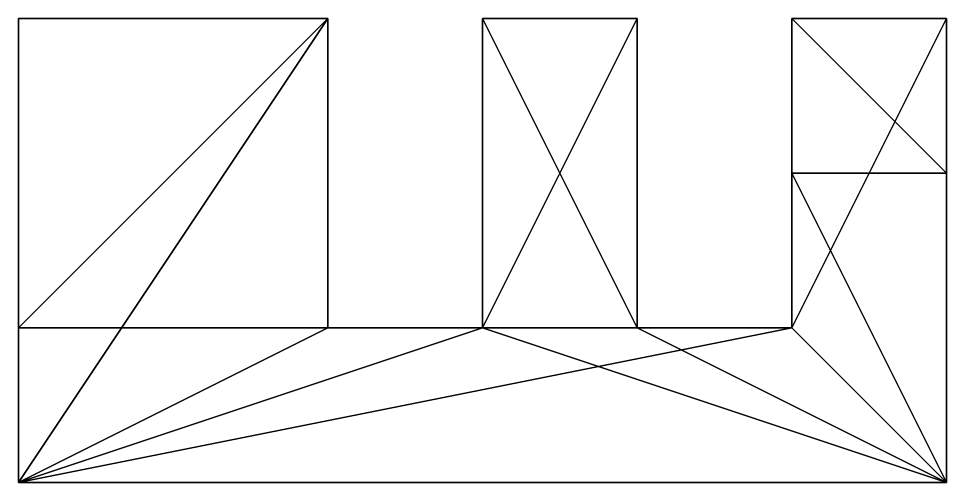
# Model space of a CAD drawing. Extents: x 0 to 6, y 0 to 3.
import ezdxf

# ---------------------------------------------------------------- set-up
doc = ezdxf.new("R2010")
doc.units = 0
doc.layers.get('0').update_dxf_attribs({"linetype": 'CONTINUOUS'})

# ---------------------------------------------------------------- blocks, each defined once
blk = doc.blocks.new('*U14')
at = {"color": 7}
mesh = blk.add_polyface(dxfattribs=at)
corners = [(0, 0), (0, 1, 3), (0, 1, 2), (0, 3, 2), (0, 0, 3), (0, 3)]
mesh.append_faces([[corners[k] for k in face] for face in [(0, 1, 2)]], dxfattribs={"vtx0": -1, "vtx2": -1, "color": 7})
mesh.append_faces([[corners[k] for k in face] for face in [(2, 3, 0)]], dxfattribs={"vtx1": -1, "vtx2": -1, "color": 7})
mesh.append_faces([[corners[k] for k in face] for face in [(0, 4, 1), (3, 5, 0)]], dxfattribs={"vtx2": -1, "color": 7})
mesh = blk.add_polyface(dxfattribs=at)
corners = [(4, 1), (6, 0), (3, 1), (4, 3), (0, 0), (5, 1), (6, 3), (3, 3), (2, 1), (2, 3), (0, 3), (5, 3)]
mesh.append_faces([[corners[k] for k in face] for face in [(0, 1, 2)]], dxfattribs={"vtx0": -1, "vtx1": -1, "vtx2": -1, "color": 7})
mesh.append_faces([[corners[k] for k in face] for face in [(2, 3, 0), (5, 6, 1), (4, 8, 2), (4, 9, 8)]], dxfattribs={"vtx0": -1, "vtx2": -1, "color": 7})
mesh.append_faces([[corners[k] for k in face] for face in [(1, 4, 2), (0, 5, 1)]], dxfattribs={"vtx1": -1, "vtx2": -1, "color": 7})
mesh.append_faces([[corners[k] for k in face] for face in [(2, 7, 3), (4, 10, 9), (5, 11, 6)]], dxfattribs={"vtx2": -1, "color": 7})
mesh = blk.add_polyface(dxfattribs=at)
corners = [(6, 3, 2), (6, 3), (5, 3), (5, 3, 2), (2, 3, 2), (2, 3), (0, 3), (0, 3, 2), (4, 3, 2), (4, 3), (3, 3, 2), (3, 3)]
mesh.append_faces([[corners[k] for k in face] for face in [(8, 9, 10)]], dxfattribs={"vtx1": -1, "color": 7})
mesh.append_faces([[corners[k] for k in face] for face in [(0, 1, 2), (2, 3, 0), (4, 5, 6), (6, 7, 4), (9, 11, 10)]], dxfattribs={"vtx2": -1, "color": 7})
mesh = blk.add_polyface(dxfattribs=at)
corners = [(6, 2, 2), (6, 3, 2), (5, 3, 2), (5, 2, 2), (0, 3, 2), (0, 1, 2), (2, 3, 2), (2, 1, 2), (3, 3, 2), (4, 1, 2), (4, 3, 2), (3, 1, 2)]
mesh.append_faces([[corners[k] for k in face] for face in [(8, 9, 10)]], dxfattribs={"vtx0": -1, "color": 7})
mesh.append_faces([[corners[k] for k in face] for face in [(4, 5, 6)]], dxfattribs={"vtx1": -1, "color": 7})
mesh.append_faces([[corners[k] for k in face] for face in [(0, 1, 2), (2, 3, 0), (5, 7, 6), (8, 11, 9)]], dxfattribs={"vtx2": -1, "color": 7})
mesh = blk.add_polyface(dxfattribs=at)
corners = [(2, 1, 2), (2, 3), (2, 3, 2), (2, 1)]
mesh.append_faces([[corners[k] for k in face] for face in [(0, 1, 2)]], dxfattribs={"vtx0": -1, "color": 7})
mesh.append_faces([[corners[k] for k in face] for face in [(0, 3, 1)]], dxfattribs={"vtx2": -1, "color": 7})
mesh = blk.add_polyface(dxfattribs=at)
corners = [(3, 3), (3, 1), (3, 1, 2), (3, 3, 2)]
mesh.append_faces([[corners[k] for k in face] for face in [(0, 1, 2), (2, 3, 0)]], dxfattribs={"vtx2": -1, "color": 7})
mesh = blk.add_polyface(dxfattribs=at)
corners = [(4, 1, 2), (4, 3), (4, 3, 2), (4, 1)]
mesh.append_faces([[corners[k] for k in face] for face in [(0, 1, 2)]], dxfattribs={"vtx0": -1, "color": 7})
mesh.append_faces([[corners[k] for k in face] for face in [(0, 3, 1)]], dxfattribs={"vtx2": -1, "color": 7})
mesh = blk.add_polyface(dxfattribs=at)
corners = [(5, 2, 2), (5, 1), (5, 2, 3), (5, 3, 2), (5, 1, 3), (5, 3)]
mesh.append_faces([[corners[k] for k in face] for face in [(0, 1, 2)]], dxfattribs={"vtx0": -1, "vtx1": -1, "color": 7})
mesh.append_faces([[corners[k] for k in face] for face in [(0, 3, 1)]], dxfattribs={"vtx1": -1, "vtx2": -1, "color": 7})
mesh.append_faces([[corners[k] for k in face] for face in [(1, 4, 2), (3, 5, 1)]], dxfattribs={"vtx2": -1, "color": 7})
mesh = blk.add_polyface(dxfattribs=at)
corners = [(6, 0), (6, 3, 2), (6, 2, 2), (6, 0, 3), (6, 2, 3), (6, 3)]
mesh.append_faces([[corners[k] for k in face] for face in [(0, 1, 2), (2, 3, 0)]], dxfattribs={"vtx0": -1, "vtx2": -1, "color": 7})
mesh.append_faces([[corners[k] for k in face] for face in [(2, 4, 3), (0, 5, 1)]], dxfattribs={"vtx2": -1, "color": 7})
mesh = blk.add_polyface(dxfattribs=at)
corners = [(5, 1, 3), (0, 0, 3), (6, 0, 3), (0, 1, 3), (5, 2, 3), (6, 2, 3)]
mesh.append_faces([[corners[k] for k in face] for face in [(0, 1, 2), (2, 4, 0)]], dxfattribs={"vtx0": -1, "vtx2": -1, "color": 7})
mesh.append_faces([[corners[k] for k in face] for face in [(0, 3, 1), (2, 5, 4)]], dxfattribs={"vtx2": -1, "color": 7})
mesh = blk.add_polyface(dxfattribs=at)
corners = [(5, 2, 2), (6, 2, 3), (6, 2, 2), (5, 2, 3)]
mesh.append_faces([[corners[k] for k in face] for face in [(0, 1, 2)]], dxfattribs={"vtx0": -1, "color": 7})
mesh.append_faces([[corners[k] for k in face] for face in [(0, 3, 1)]], dxfattribs={"vtx2": -1, "color": 7})
mesh = blk.add_polyface(dxfattribs=at)
corners = [(3, 1, 2), (0, 1, 3), (4, 1, 2), (5, 1, 3), (2, 1, 2), (3, 1), (4, 1), (5, 1), (0, 1, 2), (2, 1)]
mesh.append_faces([[corners[k] for k in face] for face in [(0, 1, 2)]], dxfattribs={"vtx0": -1, "vtx1": -1, "color": 7})
mesh.append_faces([[corners[k] for k in face] for face in [(0, 4, 1)]], dxfattribs={"vtx0": -1, "vtx1": -1, "vtx2": -1, "color": 7})
mesh.append_faces([[corners[k] for k in face] for face in [(3, 6, 2)]], dxfattribs={"vtx0": -1, "vtx2": -1, "color": 7})
mesh.append_faces([[corners[k] for k in face] for face in [(1, 3, 2), (0, 5, 4)]], dxfattribs={"vtx1": -1, "vtx2": -1, "color": 7})
mesh.append_faces([[corners[k] for k in face] for face in [(3, 7, 6), (4, 8, 1), (5, 9, 4)]], dxfattribs={"vtx2": -1, "color": 7})
mesh = blk.add_polyface(dxfattribs=at)
corners = [(6, 0, 3), (0, 0, 3), (0, 0), (6, 0)]
mesh.append_faces([[corners[k] for k in face] for face in [(0, 1, 2), (2, 3, 0)]], dxfattribs={"vtx2": -1, "color": 7})

msp = doc.modelspace()

# ---------------------------------------------------------------- block references
msp.add_blockref('*U14', (0, 0))

doc.saveas('drawing.dxf')
